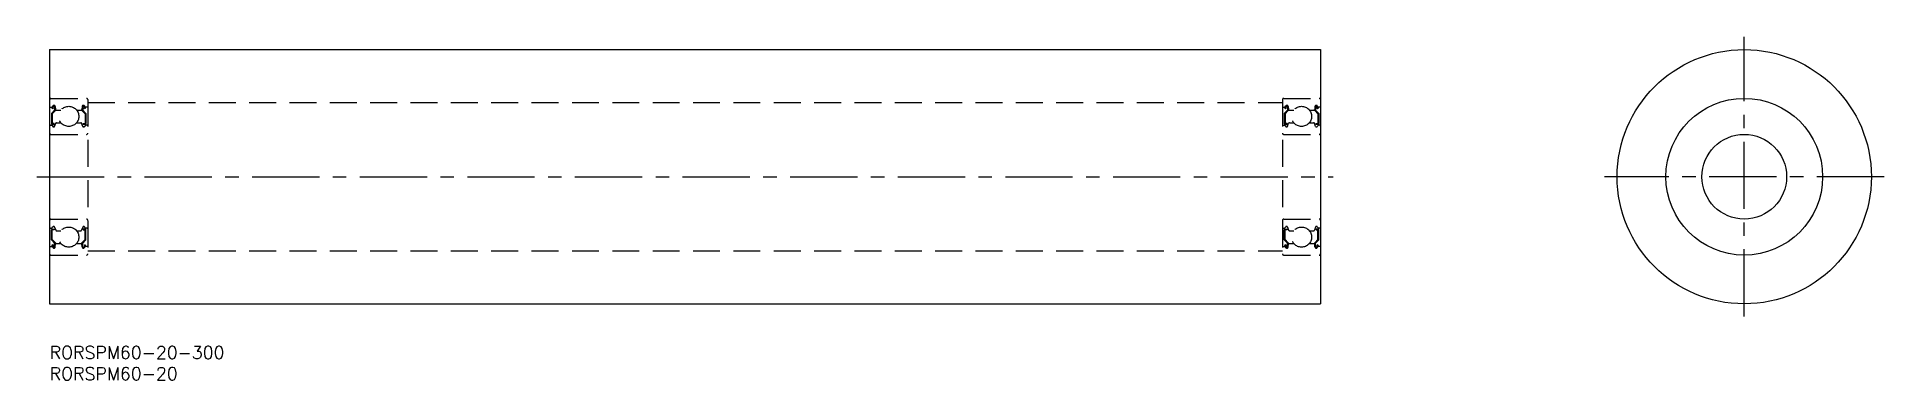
# Model space of a CAD drawing. Extents: x -3 to 433, y -8 to 73.
import ezdxf

# ---------------------------------------------------------------- set-up
doc = ezdxf.new("R2010")
doc.units = 0
doc.header["$LTSCALE"] = 0.5
doc.linetypes.add('CENTER', pattern=[50.8, 31.75, -6.35, 6.35, -6.35])
doc.linetypes.add('DASHED', pattern=[19.05, 12.7, -6.35])
for name, color, linetype in [('MSM_CENTER', 1, 'CENTER'), ('MSM_CONTINUOUS', 7, 'CONTINUOUS'), ('MSM_DASHED', 4, 'DASHED'), ('MSM_PART_NUMBER', 7, 'CONTINUOUS')]:
    doc.layers.add(name, color=color, linetype=linetype)
doc.styles.get("Standard").update_dxf_attribs({"font": 'txt.shx', "height": 3, "bigfont": 'bigfont.shx'})

# ---------------------------------------------------------------- blocks, each defined once
blk = doc.blocks.new('*U17')
at = {"layer": 'MSM_PART_NUMBER'}
blk.add_text('RORSPM60-20-300', height=3, dxfattribs=at).set_placement((0, -3))
blk = doc.blocks.new('*U18')
at = {"layer": 'MSM_PART_NUMBER'}
blk.add_text('RORSPM60-20', height=3, dxfattribs=at).set_placement((0, -8))

msp = doc.modelspace()

# ---------------------------------------------------------------- linework, layer by layer
at = {"layer": 'MSM_CENTER'}
for p, q in [((400, 7), (400, 73)), ((-3, 40), (303, 40)), ((433, 40), (367, 40))]:
    msp.add_line(p, q, dxfattribs=at)
at = {"layer": 'MSM_CONTINUOUS'}
for p, q in [((0, 70), (0, 10)), ((0, 70), (300, 70)), ((300, 70), (300, 10)), ((0, 10), (300, 10))]:
    msp.add_line(p, q, dxfattribs=at)
for radius in [30, 18.5, 10]:
    msp.add_circle((400, 40), radius, dxfattribs=at)
at = {"layer": 'MSM_DASHED'}
for p, q in [((0.3, 58.5), (8.7, 58.5)), ((0.56, 56.45), (0.81, 56.75)), ((8.44, 56.45), (8.19, 56.74)), ((9, 58.2), (9, 21.8)), ((9, 57.5), (291, 57.5)), ((291, 58.2), (291, 21.8)), ((291.3, 58.5), (299.7, 58.5)), ((291.56, 56.45), (291.81, 56.75)), ((299.44, 56.45), (299.19, 56.74)), ((0.1, 56.45), (0.56, 56.45)), ((1.18, 55.68), (0.43, 54.93)), ((0.43, 54.93), (0.43, 52.55)), ((0.74, 56.04), (0.58, 56.17)), ((1.38, 55.6), (0.63, 54.85)), ((0.63, 54.85), (0.63, 52.55)), ((1.08, 52.55), (0.63, 52.55)), ((0.63, 52.35), (1.08, 52.35)), ((0.71, 56.32), (0.96, 56.62)), ((0.87, 56.19), (0.71, 56.32)), ((0.74, 56.04), (0.87, 56.19)), ((1.08, 52.35), (1.08, 52.55)), ((1.14, 56.56), (1.18, 55.68)), ((1.18, 51.88), (1.45, 52.62)), ((1.34, 56.58), (1.4, 55.84)), ((1.38, 56.07), (1.38, 55.6)), ((1.5, 55.75), (2.65, 55.75)), ((1.64, 52.75), (2.65, 52.75)), ((6.35, 55.75), (7.5, 55.75)), ((6.35, 52.75), (7.36, 52.75)), ((7.82, 51.88), (7.55, 52.62)), ((7.66, 56.57), (7.6, 55.84)), ((7.62, 56.07), (7.62, 55.6)), ((7.62, 55.6), (8.37, 54.85)), ((7.86, 56.56), (7.82, 55.68)), ((7.82, 55.68), (8.57, 54.93)), ((7.92, 52.55), (8.37, 52.55)), ((7.92, 52.35), (7.92, 52.55)), ((8.37, 52.35), (7.92, 52.35)), ((8.29, 56.32), (8.04, 56.61)), ((8.13, 56.19), (8.29, 56.32)), ((8.26, 56.04), (8.13, 56.19)), ((8.26, 56.04), (8.41, 56.17)), ((8.37, 54.85), (8.37, 52.55)), ((8.9, 56.45), (8.44, 56.45)), ((8.57, 54.93), (8.57, 52.55)), ((291.1, 56.45), (291.56, 56.45)), ((292.18, 55.68), (291.43, 54.93)), ((291.43, 54.93), (291.43, 52.55)), ((291.74, 56.04), (291.58, 56.17)), ((292.38, 55.6), (291.63, 54.85)), ((291.63, 54.85), (291.63, 52.55)), ((292.08, 52.55), (291.63, 52.55)), ((291.63, 52.35), (292.08, 52.35)), ((291.71, 56.32), (291.96, 56.62)), ((291.87, 56.19), (291.71, 56.32)), ((291.74, 56.04), (291.87, 56.19)), ((292.08, 52.35), (292.08, 52.55)), ((292.14, 56.56), (292.18, 55.68)), ((292.18, 51.88), (292.45, 52.62)), ((292.34, 56.58), (292.4, 55.84)), ((292.38, 56.07), (292.38, 55.6)), ((292.5, 55.75), (293.65, 55.75)), ((292.64, 52.75), (293.65, 52.75)), ((297.35, 55.75), (298.5, 55.75)), ((297.35, 52.75), (298.36, 52.75)), ((298.82, 51.88), (298.55, 52.62)), ((298.66, 56.57), (298.6, 55.84)), ((298.62, 56.07), (298.62, 55.6)), ((298.62, 55.6), (299.37, 54.85)), ((298.86, 56.56), (298.82, 55.68)), ((298.82, 55.68), (299.57, 54.93)), ((298.92, 52.55), (299.37, 52.55)), ((298.92, 52.35), (298.92, 52.55)), ((299.37, 52.35), (298.92, 52.35)), ((299.29, 56.32), (299.04, 56.61)), ((299.13, 56.19), (299.29, 56.32)), ((299.26, 56.04), (299.13, 56.19)), ((299.26, 56.04), (299.41, 56.17)), ((299.37, 54.85), (299.37, 52.55)), ((299.9, 56.45), (299.44, 56.45)), ((299.57, 54.93), (299.57, 52.55)), ((0.2, 52.15), (0.5, 52.15)), ((0.3, 50), (8.7, 50)), ((0.5, 52.15), (0.78, 51.82)), ((0.93, 51.75), (0.99, 51.75)), ((8.07, 51.75), (8.01, 51.75)), ((8.5, 52.15), (8.22, 51.82)), ((8.8, 52.15), (8.5, 52.15)), ((291.2, 52.15), (291.5, 52.15)), ((291.3, 50), (299.7, 50)), ((291.5, 52.15), (291.78, 51.82)), ((291.93, 51.75), (291.99, 51.75)), ((299.07, 51.75), (299.01, 51.75)), ((299.5, 52.15), (299.22, 51.82)), ((299.8, 52.15), (299.5, 52.15)), ((0.2, 27.85), (0.5, 27.85)), ((0.3, 30), (8.7, 30)), ((0.43, 25.07), (0.43, 27.45)), ((0.5, 27.85), (0.78, 28.18)), ((0.63, 27.65), (1.08, 27.65)), ((0.63, 25.15), (0.63, 27.45)), ((1.08, 27.45), (0.63, 27.45)), ((0.93, 28.25), (0.99, 28.25)), ((1.08, 27.65), (1.08, 27.45)), ((1.18, 28.12), (1.45, 27.38)), ((1.64, 27.25), (2.65, 27.25)), ((1.89, 27.25), (1.89, 27.25)), ((2.14, 27.25), (2.14, 27.25)), ((6.35, 27.25), (7.36, 27.25)), ((7.82, 28.12), (7.55, 27.38)), ((8.37, 27.65), (7.92, 27.65)), ((7.92, 27.65), (7.92, 27.45)), ((7.92, 27.45), (8.37, 27.45)), ((8.07, 28.25), (8.01, 28.25)), ((8.5, 27.85), (8.22, 28.18)), ((8.37, 25.15), (8.37, 27.45)), ((8.8, 27.85), (8.5, 27.85)), ((8.57, 25.07), (8.57, 27.45)), ((291.2, 27.85), (291.5, 27.85)), ((291.3, 30), (299.7, 30)), ((291.43, 25.07), (291.43, 27.45)), ((291.5, 27.85), (291.78, 28.18)), ((291.63, 27.65), (292.08, 27.65)), ((291.63, 25.15), (291.63, 27.45)), ((292.08, 27.45), (291.63, 27.45)), ((291.93, 28.25), (291.99, 28.25)), ((292.08, 27.65), (292.08, 27.45)), ((292.18, 28.12), (292.45, 27.38)), ((292.64, 27.25), (293.65, 27.25)), ((292.89, 27.25), (292.89, 27.25)), ((293.14, 27.25), (293.14, 27.25)), ((297.35, 27.25), (298.36, 27.25)), ((298.82, 28.12), (298.55, 27.38)), ((299.37, 27.65), (298.92, 27.65)), ((298.92, 27.65), (298.92, 27.45)), ((298.92, 27.45), (299.37, 27.45)), ((299.07, 28.25), (299.01, 28.25)), ((299.5, 27.85), (299.22, 28.18)), ((299.37, 25.15), (299.37, 27.45)), ((299.8, 27.85), (299.5, 27.85)), ((299.57, 25.07), (299.57, 27.45)), ((0.1, 23.55), (0.56, 23.55)), ((1.18, 24.32), (0.43, 25.07)), ((0.56, 23.55), (0.81, 23.25)), ((0.74, 23.96), (0.58, 23.83)), ((1.38, 24.4), (0.63, 25.15)), ((0.87, 23.81), (0.71, 23.68)), ((0.71, 23.68), (0.96, 23.38)), ((0.74, 23.96), (0.87, 23.81)), ((1.14, 23.44), (1.18, 24.32)), ((1.34, 23.42), (1.4, 24.16)), ((1.38, 23.93), (1.38, 24.4)), ((1.5, 24.25), (2.65, 24.25)), ((6.35, 24.25), (7.5, 24.25)), ((7.66, 23.43), (7.6, 24.16)), ((7.62, 24.4), (8.37, 25.15)), ((7.62, 23.93), (7.62, 24.4)), ((7.82, 24.32), (8.57, 25.07)), ((7.86, 23.44), (7.82, 24.32)), ((8.29, 23.68), (8.04, 23.39)), ((8.26, 23.96), (8.13, 23.81)), ((8.13, 23.81), (8.29, 23.68)), ((8.44, 23.55), (8.19, 23.26)), ((8.26, 23.96), (8.41, 23.83)), ((8.9, 23.55), (8.44, 23.55)), ((9, 22.5), (291, 22.5)), ((291.1, 23.55), (291.56, 23.55)), ((292.18, 24.32), (291.43, 25.07)), ((291.56, 23.55), (291.81, 23.25)), ((291.74, 23.96), (291.58, 23.83)), ((292.38, 24.4), (291.63, 25.15)), ((291.87, 23.81), (291.71, 23.68)), ((291.71, 23.68), (291.96, 23.38)), ((291.74, 23.96), (291.87, 23.81)), ((292.14, 23.44), (292.18, 24.32)), ((292.34, 23.42), (292.4, 24.16)), ((292.38, 23.93), (292.38, 24.4)), ((292.5, 24.25), (293.65, 24.25)), ((297.35, 24.25), (298.5, 24.25)), ((298.66, 23.43), (298.6, 24.16)), ((298.62, 24.4), (299.37, 25.15)), ((298.62, 23.93), (298.62, 24.4)), ((298.82, 24.32), (299.57, 25.07)), ((298.86, 23.44), (298.82, 24.32)), ((299.29, 23.68), (299.04, 23.39)), ((299.26, 23.96), (299.13, 23.81)), ((299.13, 23.81), (299.29, 23.68)), ((299.44, 23.55), (299.19, 23.26)), ((299.26, 23.96), (299.41, 23.83)), ((299.9, 23.55), (299.44, 23.55)), ((0.3, 21.5), (8.7, 21.5)), ((291.3, 21.5), (299.7, 21.5))]:
    msp.add_line(p, q, dxfattribs=at)
for centre in [(4.5, 54.25), (295.5, 54.25), (4.5, 25.75), (295.5, 25.75)]:
    msp.add_circle(centre, 2.38, dxfattribs=at)
for centre, radius, start, end in [((0.3, 58.2), 0.3, 90, 180), ((1.04, 56.55), 0.3, 4.9967, 140.001), ((7.96, 56.55), 0.303, 40.0459, 175.0793), ((8.7, 58.2), 0.3, 0, 90), ((291.3, 58.2), 0.3, 90, 180), ((292.04, 56.55), 0.3, 4.9967, 140.001), ((298.96, 56.55), 0.303, 40.0459, 175.0793), ((299.7, 58.2), 0.3, 0, 90), ((0.1, 56.55), 0.1, 180, 270), ((0.63, 52.55), 0.2, 180, 270), ((0.71, 56.32), 0.2, 140.001, 230.0801), ((1.04, 56.56), 0.1, 2.8199, 140.0012), ((1.5, 55.85), 0.1, 184.9967, 269.9995), ((1.64, 52.55), 0.2, 90, 159.9919), ((7.36, 52.55), 0.2, 19.8845, 90.0002), ((7.5, 55.85), 0.1, 269.9995, 354.8557), ((7.96, 56.55), 0.103, 39.874, 175.0048), ((8.37, 52.55), 0.2, 269.9998, 359.9956), ((8.29, 56.32), 0.2, 309.9138, 40.1318), ((8.9, 56.55), 0.1, 269.9995, 359.9913), ((291.1, 56.55), 0.1, 180, 270), ((291.63, 52.55), 0.2, 180, 270), ((291.71, 56.32), 0.2, 140.001, 230.0801), ((292.04, 56.56), 0.1, 2.8199, 140.0012), ((292.5, 55.85), 0.1, 184.9967, 269.9995), ((292.64, 52.55), 0.2, 90, 159.9919), ((298.36, 52.55), 0.2, 19.8845, 90.0002), ((298.5, 55.85), 0.1, 269.9995, 354.8557), ((298.96, 56.55), 0.103, 39.874, 175.0048), ((299.37, 52.55), 0.2, 269.9998, 359.9956), ((299.29, 56.32), 0.2, 309.9138, 40.1318), ((299.9, 56.55), 0.1, 269.9995, 359.9913), ((0.2, 51.95), 0.2, 90, 180), ((0.3, 50.3), 0.3, 180, 270), ((0.93, 51.95), 0.2, 219.9921, 270), ((0.99, 51.95), 0.2, 270, 339.9919), ((8.01, 51.95), 0.2, 199.8883, 269.9998), ((8.07, 51.95), 0.2, 269.9998, 319.8616), ((8.7, 50.3), 0.3, 270, 0), ((8.8, 51.95), 0.2, 359.9956, 90.0002), ((291.2, 51.95), 0.2, 90, 180), ((291.3, 50.3), 0.3, 180, 270), ((291.93, 51.95), 0.2, 219.9921, 270), ((291.99, 51.95), 0.2, 270, 339.9919), ((299.01, 51.95), 0.2, 199.8883, 269.9998), ((299.07, 51.95), 0.2, 269.9998, 319.8616), ((299.7, 50.3), 0.3, 270, 0), ((299.8, 51.95), 0.2, 359.9956, 90.0002), ((0.3, 29.7), 0.3, 90, 180), ((0.2, 28.05), 0.2, 180, 270), ((0.63, 27.45), 0.2, 90, 180), ((0.93, 28.05), 0.2, 90, 140.0079), ((0.99, 28.05), 0.2, 20.0081, 90), ((1.64, 27.45), 0.2, 200.0081, 270), ((7.36, 27.45), 0.2, 269.9998, 340.1155), ((8.01, 28.05), 0.2, 90.0002, 160.1117), ((8.07, 28.05), 0.2, 40.1384, 90.0002), ((8.37, 27.45), 0.2, 0.0044, 90.0002), ((8.7, 29.7), 0.3, 0, 90), ((8.8, 28.05), 0.2, 269.9998, 0.0044), ((291.3, 29.7), 0.3, 90, 180), ((291.2, 28.05), 0.2, 180, 270), ((291.63, 27.45), 0.2, 90, 180), ((291.93, 28.05), 0.2, 90, 140.0079), ((291.99, 28.05), 0.2, 20.0081, 90), ((292.64, 27.45), 0.2, 200.0081, 270), ((298.36, 27.45), 0.2, 269.9998, 340.1155), ((299.01, 28.05), 0.2, 90.0002, 160.1117), ((299.07, 28.05), 0.2, 40.1384, 90.0002), ((299.37, 27.45), 0.2, 0.0044, 90.0002), ((299.7, 29.7), 0.3, 0, 90), ((299.8, 28.05), 0.2, 269.9998, 0.0044), ((0.1, 23.45), 0.1, 90, 180), ((0.71, 23.68), 0.2, 129.9199, 219.999), ((1.04, 23.45), 0.3, 219.999, 355.0033), ((1.04, 23.44), 0.1, 219.9988, 357.1801), ((1.5, 24.15), 0.1, 90.0005, 175.0033), ((7.5, 24.15), 0.1, 5.1443, 90.0005), ((7.96, 23.45), 0.303, 184.9207, 319.9541), ((7.96, 23.45), 0.103, 184.9952, 320.126), ((8.29, 23.68), 0.2, 319.8682, 50.0862), ((8.7, 21.8), 0.3, 270, 0), ((8.9, 23.45), 0.1, 0.0087, 90.0005), ((291.1, 23.45), 0.1, 90, 180), ((291.3, 21.8), 0.3, 180, 270), ((291.71, 23.68), 0.2, 129.9199, 219.999), ((292.04, 23.45), 0.3, 219.999, 355.0033), ((292.04, 23.44), 0.1, 219.9988, 357.1801), ((292.5, 24.15), 0.1, 90.0005, 175.0033), ((298.5, 24.15), 0.1, 5.1443, 90.0005), ((298.96, 23.45), 0.303, 184.9207, 319.9541), ((298.96, 23.45), 0.103, 184.9952, 320.126), ((299.29, 23.68), 0.2, 319.8682, 50.0862), ((299.7, 21.8), 0.3, 270, 0), ((299.9, 23.45), 0.1, 0.0087, 90.0005), ((0.3, 21.8), 0.3, 180, 270)]:
    msp.add_arc(centre, radius, start, end, dxfattribs=at)

# ---------------------------------------------------------------- block references
at = {"layer": 'MSM_CONTINUOUS'}
for name in ['*U17', '*U18']:
    msp.add_blockref(name, (0, 0), dxfattribs=at)

doc.saveas('drawing.dxf')
